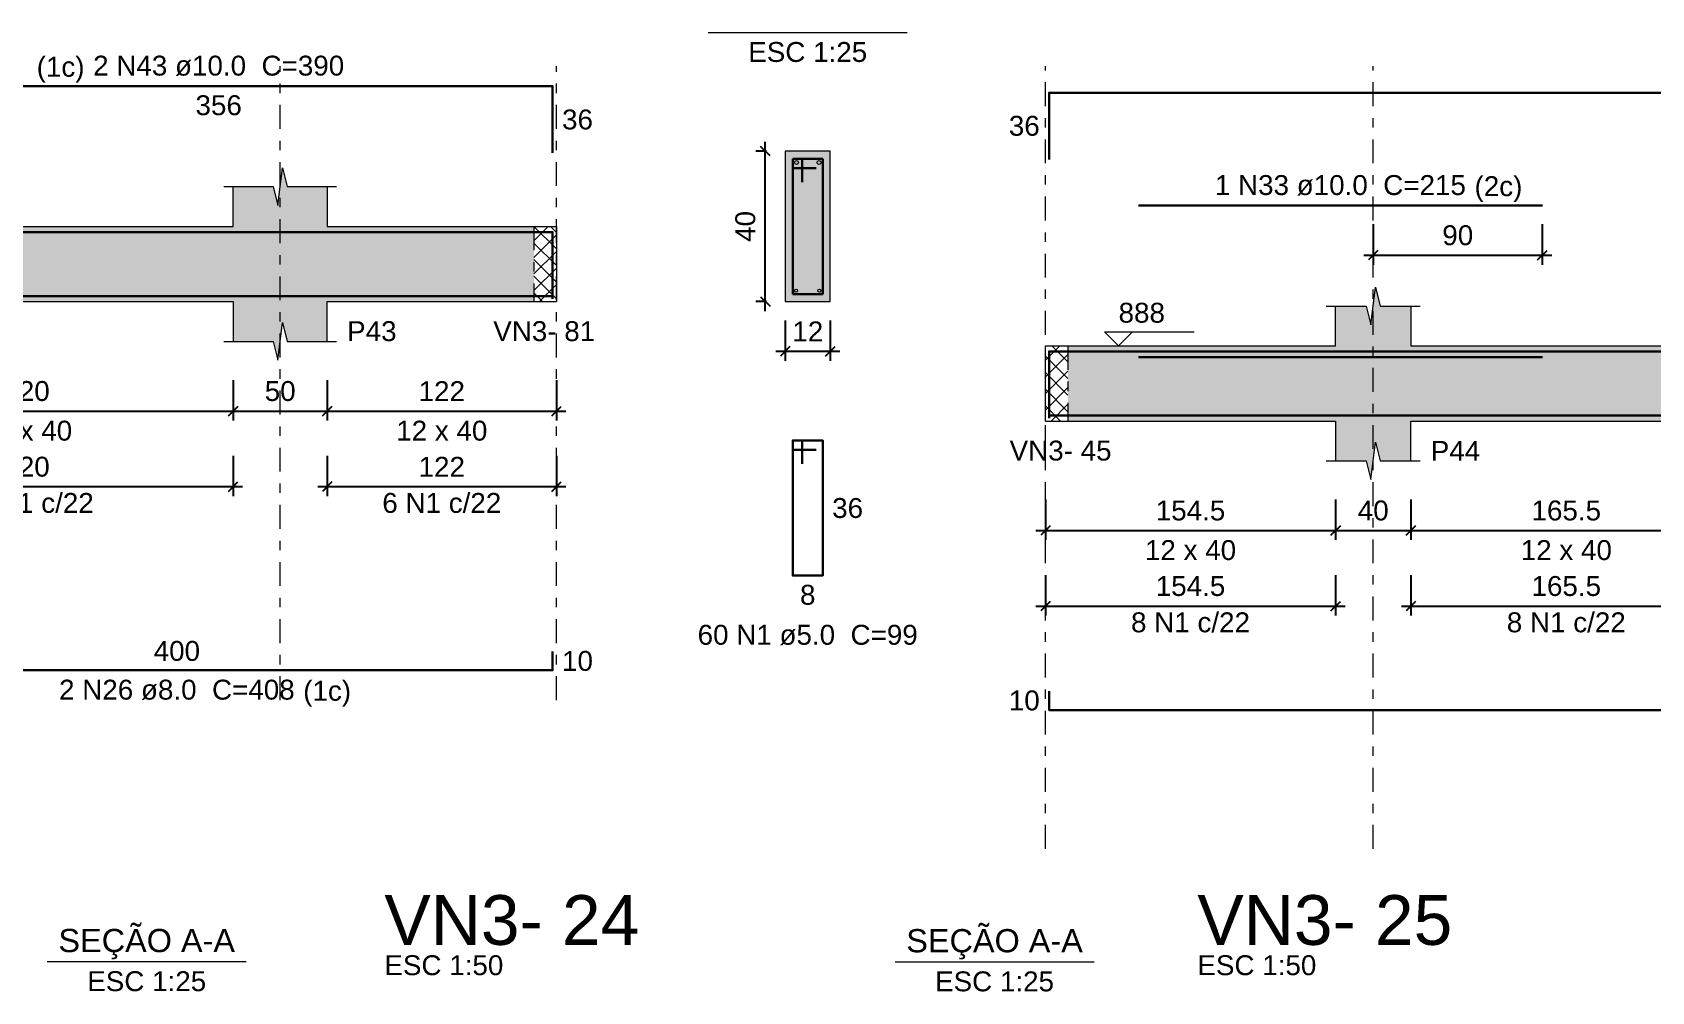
# Model space of a CAD drawing. Header units: millimetres. Extents: x -8 to 605, y -494 to 220.
# Drawn here: x 237.55 to 254.79, y -473.09 to -462.88 of the extents above; entities that cross this region are included whole.
import ezdxf

# ---------------------------------------------------------------- set-up
doc = ezdxf.new("R2010")
doc.units = ezdxf.units.MM
doc.header["$MEASUREMENT"] = 0
doc.linetypes.add('DASHDOT', pattern=[2.54, 1.27, -0.635, 0, -0.635])
doc.linetypes.add('NULL', pattern=[0])
for name, color, linetype, lineweight in [('Descrição da armadura', 7, 'Continuous', 0), ('DT-Barras na forma', 7, 'Continuous', 30), ('DT-Barras no corte', 5, 'Continuous', 5), ('DT-Barras rebatidas', 7, 'Continuous', 30), ('DT-Cotas', 7, 'Continuous', 5), ('DT-Forma', 5, 'Continuous', 5), ('DT-Hachura forma vigas', 252, 'Continuous', 5), ('DT-Hachura intersecção vigas', 9, 'Continuous', 5), ('DT-Hachura seção vigas', 252, 'Continuous', 5), ('DT-Pontilhado', 9, 'DASHDOT', 5), ('DT-Textos', 7, 'Continuous', 5), ('DT-Título', 5, 'Continuous', 20), ('Textos armaduras', 7, 'Continuous', 0)]:
    doc.layers.add(name, color=color, linetype=linetype, lineweight=lineweight)
doc.styles.add('Arial', font='arial.ttf')
doc.dimstyles.new('UM_25.000000', dxfattribs={"dimtxt": 0.18, "dimasz": 0.1, "dimexe": 0.1, "dimexo": 0.2, "dimgap": 0, "dimtad": 1, "dimtih": 1, "dimtoh": 1, "dimdec": 1, "dimlfac": 25, "dimzin": 0, "dimdsep": 46, "dimtxsty": 'Standard', "dimcen": 0.09, "dimdle": 0.1, "dimadec": 1, "dimazin": 2, "dimtfac": 1, "dimtdec": 4, "dimtofl": 0, "dimtmove": 0, "dimatfit": 3, "dimfxl": 1, "dimtolj": 1, "dimarcsym": 0})
doc.dimstyles.new('UM_50.000000', dxfattribs={"dimtxt": 0.18, "dimasz": 0.1, "dimexe": 0.1, "dimexo": 0.2, "dimgap": 0, "dimtad": 1, "dimtih": 1, "dimtoh": 1, "dimdec": 1, "dimlfac": 50, "dimzin": 0, "dimdsep": 46, "dimtxsty": 'Standard', "dimcen": 0.09, "dimdle": 0.1, "dimadec": 1, "dimazin": 2, "dimtfac": 1, "dimtdec": 4, "dimtofl": 0, "dimtmove": 0, "dimatfit": 3, "dimfxl": 1, "dimtolj": 1, "dimarcsym": 0})
pattern_1 = [(45, (210.17421, -485.6166), (-0.08838835, 0.08838835), []), (135, (210.17421, -485.6166), (-0.08838835, -0.08838835), [])]

# ---------------------------------------------------------------- blocks, each defined once
blk = doc.blocks.new('_Oblique')
at = {"color": 0, "linetype": 'ByBlock', "lineweight": -2}
blk.add_line((-0.5, -0.5), (0.5, 0.5), dxfattribs=at)
blk = doc.blocks.new('*D4811')
at = {"layer": 'Defpoints', "color": 0, "transparency": 16777216}
for p in [(235.29, -466.381), (239.69, -466.381), (239.69, -466.911)]:
    blk.add_point(p, dxfattribs=at)
at = {"layer": 'DT-Cotas', "color": 0, "lineweight": -2, "transparency": 16777216}
for p, q in [((235.29, -466.581), (235.29, -467.011)), ((239.69, -466.581), (239.69, -467.011)), ((235.19, -466.911), (239.79, -466.911))]:
    blk.add_line(p, q, dxfattribs=at)
at = {"layer": 'DT-Cotas', "color": 0, "lineweight": -2, "transparency": 16777216, "xscale": 0.1, "yscale": 0.1, "zscale": 0.1, "rotation": 180}
blk.add_blockref('_Oblique', (235.29, -466.911), dxfattribs=at)
at = {"layer": 'DT-Cotas', "color": 0, "lineweight": -2, "transparency": 16777216, "xscale": 0.1, "yscale": 0.1, "zscale": 0.1}
blk.add_blockref('_Oblique', (239.69, -466.911), dxfattribs=at)
at = {"layer": 'DT-Cotas', "color": 7, "transparency": 16777216, "insert": (237.49, -466.699), "char_height": 0.2118, "attachment_point": 5, "rotation": 0.0057, "style": 'Arial'}
blk.add_mtext('\\A1;220', dxfattribs=at)
blk = doc.blocks.new('*D4812')
at = {"layer": 'Defpoints', "color": 0, "transparency": 16777216}
for p in [(239.69, -466.381), (240.69, -466.381), (240.69, -466.911)]:
    blk.add_point(p, dxfattribs=at)
at = {"layer": 'DT-Cotas', "color": 0, "lineweight": -2, "transparency": 16777216}
for p, q in [((239.69, -466.581), (239.69, -467.011)), ((240.69, -466.581), (240.69, -467.011)), ((239.59, -466.911), (240.79, -466.911))]:
    blk.add_line(p, q, dxfattribs=at)
at = {"layer": 'DT-Cotas', "color": 0, "lineweight": -2, "transparency": 16777216, "xscale": 0.1, "yscale": 0.1, "zscale": 0.1, "rotation": 180}
blk.add_blockref('_Oblique', (239.69, -466.911), dxfattribs=at)
at = {"layer": 'DT-Cotas', "color": 0, "lineweight": -2, "transparency": 16777216, "xscale": 0.1, "yscale": 0.1, "zscale": 0.1}
blk.add_blockref('_Oblique', (240.69, -466.911), dxfattribs=at)
at = {"layer": 'DT-Cotas', "color": 7, "transparency": 16777216, "insert": (240.19, -466.699), "char_height": 0.2118, "attachment_point": 5, "rotation": 0.0057, "style": 'Arial'}
blk.add_mtext('\\A1;50', dxfattribs=at)
blk = doc.blocks.new('*D4813')
at = {"layer": 'Defpoints', "color": 0, "transparency": 16777216}
for p in [(240.69, -466.381), (243.13, -466.381), (243.13, -466.911)]:
    blk.add_point(p, dxfattribs=at)
at = {"layer": 'DT-Cotas', "color": 0, "lineweight": -2, "transparency": 16777216}
for p, q in [((240.69, -466.581), (240.69, -467.011)), ((243.13, -466.581), (243.13, -467.011)), ((240.59, -466.911), (243.23, -466.911))]:
    blk.add_line(p, q, dxfattribs=at)
at = {"layer": 'DT-Cotas', "color": 0, "lineweight": -2, "transparency": 16777216, "xscale": 0.1, "yscale": 0.1, "zscale": 0.1, "rotation": 180}
blk.add_blockref('_Oblique', (240.69, -466.911), dxfattribs=at)
at = {"layer": 'DT-Cotas', "color": 0, "lineweight": -2, "transparency": 16777216, "xscale": 0.1, "yscale": 0.1, "zscale": 0.1}
blk.add_blockref('_Oblique', (243.13, -466.911), dxfattribs=at)
at = {"layer": 'DT-Cotas', "color": 7, "transparency": 16777216, "insert": (241.91, -466.699), "char_height": 0.2118, "attachment_point": 5, "rotation": 0.0057, "style": 'Arial'}
blk.add_mtext('\\A1;122', dxfattribs=at)
blk = doc.blocks.new('*D4815')
at = {"layer": 'Defpoints', "color": 0, "transparency": 16777216}
for p in [(245.354, -464.146), (245.566, -464.146), (245.566, -465.746)]:
    blk.add_point(p, dxfattribs=at)
at = {"layer": 'DT-Cotas', "color": 0, "lineweight": -2, "transparency": 16777216}
for p, q in [((245.366, -464.146), (245.254, -464.146)), ((245.354, -465.846), (245.354, -464.046)), ((245.366, -465.746), (245.254, -465.746))]:
    blk.add_line(p, q, dxfattribs=at)
at = {"layer": 'DT-Cotas', "color": 0, "lineweight": -2, "transparency": 16777216, "xscale": 0.1, "yscale": 0.1, "zscale": 0.1}
for p, rotation in [((245.354, -464.146), 90), ((245.354, -465.746), 270)]:
    blk.add_blockref('_Oblique', p, dxfattribs=dict(at, rotation=rotation))
at = {"layer": 'DT-Cotas', "color": 7, "transparency": 16777216, "insert": (245.142, -464.946), "char_height": 0.2118, "attachment_point": 5, "rotation": 90, "style": 'Arial'}
blk.add_mtext('\\A1;40', dxfattribs=at)
blk = doc.blocks.new('*D4592')
at = {"layer": 'Defpoints', "color": 0, "transparency": 16777216}
for p in [(245.566, -465.746), (246.046, -465.746), (246.046, -466.275)]:
    blk.add_point(p, dxfattribs=at)
at = {"layer": 'DT-Cotas', "color": 0, "lineweight": -2, "transparency": 16777216}
for p, q in [((245.566, -465.946), (245.566, -466.375)), ((246.046, -465.946), (246.046, -466.375)), ((245.466, -466.275), (246.146, -466.275))]:
    blk.add_line(p, q, dxfattribs=at)
at = {"layer": 'DT-Cotas', "color": 0, "lineweight": -2, "transparency": 16777216, "xscale": 0.1, "yscale": 0.1, "zscale": 0.1, "rotation": 180}
blk.add_blockref('_Oblique', (245.566, -466.275), dxfattribs=at)
at = {"layer": 'DT-Cotas', "color": 0, "lineweight": -2, "transparency": 16777216, "xscale": 0.1, "yscale": 0.1, "zscale": 0.1}
blk.add_blockref('_Oblique', (246.046, -466.275), dxfattribs=at)
at = {"layer": 'DT-Cotas', "color": 7, "transparency": 16777216, "insert": (245.806, -466.063), "char_height": 0.2118, "attachment_point": 5, "rotation": 0.0057, "style": 'Arial'}
blk.add_mtext('\\A1;12', dxfattribs=at)
blk = doc.blocks.new('*D4598')
at = {"layer": 'Defpoints', "color": 0, "transparency": 16777216}
for p in [(235.29, -467.186), (239.69, -467.186), (239.69, -467.715)]:
    blk.add_point(p, dxfattribs=at)
at = {"layer": 'DT-Cotas', "color": 0, "lineweight": -2, "transparency": 16777216}
for p, q in [((235.29, -467.386), (235.29, -467.815)), ((239.69, -467.386), (239.69, -467.815)), ((235.19, -467.715), (239.79, -467.715))]:
    blk.add_line(p, q, dxfattribs=at)
at = {"layer": 'DT-Cotas', "color": 0, "lineweight": -2, "transparency": 16777216, "xscale": 0.1, "yscale": 0.1, "zscale": 0.1, "rotation": 180}
blk.add_blockref('_Oblique', (235.29, -467.715), dxfattribs=at)
at = {"layer": 'DT-Cotas', "color": 0, "lineweight": -2, "transparency": 16777216, "xscale": 0.1, "yscale": 0.1, "zscale": 0.1}
blk.add_blockref('_Oblique', (239.69, -467.715), dxfattribs=at)
at = {"layer": 'DT-Cotas', "color": 7, "transparency": 16777216, "insert": (237.49, -467.504), "char_height": 0.2118, "attachment_point": 5, "rotation": 0.0057, "style": 'Arial'}
blk.add_mtext('\\A1;220', dxfattribs=at)
blk = doc.blocks.new('*D4599')
at = {"layer": 'Defpoints', "color": 0, "transparency": 16777216}
for p in [(240.69, -467.186), (243.13, -467.186), (243.13, -467.715)]:
    blk.add_point(p, dxfattribs=at)
at = {"layer": 'DT-Cotas', "color": 0, "lineweight": -2, "transparency": 16777216}
for p, q in [((240.69, -467.386), (240.69, -467.815)), ((243.13, -467.386), (243.13, -467.815)), ((240.59, -467.715), (243.23, -467.715))]:
    blk.add_line(p, q, dxfattribs=at)
at = {"layer": 'DT-Cotas', "color": 0, "lineweight": -2, "transparency": 16777216, "xscale": 0.1, "yscale": 0.1, "zscale": 0.1, "rotation": 180}
blk.add_blockref('_Oblique', (240.69, -467.715), dxfattribs=at)
at = {"layer": 'DT-Cotas', "color": 0, "lineweight": -2, "transparency": 16777216, "xscale": 0.1, "yscale": 0.1, "zscale": 0.1}
blk.add_blockref('_Oblique', (243.13, -467.715), dxfattribs=at)
at = {"layer": 'DT-Cotas', "color": 7, "transparency": 16777216, "insert": (241.91, -467.504), "char_height": 0.2118, "attachment_point": 5, "rotation": 0.0057, "style": 'Arial'}
blk.add_mtext('\\A1;122', dxfattribs=at)
blk = doc.blocks.new('*D4566')
at = {"layer": 'Defpoints', "color": 0, "transparency": 16777216}
for p in [(248.335, -467.652), (251.425, -467.652), (251.425, -468.181)]:
    blk.add_point(p, dxfattribs=at)
at = {"layer": 'DT-Cotas', "color": 0, "lineweight": -2, "transparency": 16777216}
for p, q in [((248.335, -467.852), (248.335, -468.281)), ((251.425, -467.852), (251.425, -468.281)), ((248.235, -468.181), (251.525, -468.181))]:
    blk.add_line(p, q, dxfattribs=at)
at = {"layer": 'DT-Cotas', "color": 0, "lineweight": -2, "transparency": 16777216, "xscale": 0.1, "yscale": 0.1, "zscale": 0.1, "rotation": 180}
blk.add_blockref('_Oblique', (248.335, -468.181), dxfattribs=at)
at = {"layer": 'DT-Cotas', "color": 0, "lineweight": -2, "transparency": 16777216, "xscale": 0.1, "yscale": 0.1, "zscale": 0.1}
blk.add_blockref('_Oblique', (251.425, -468.181), dxfattribs=at)
at = {"layer": 'DT-Cotas', "color": 7, "transparency": 16777216, "insert": (249.88, -467.97), "char_height": 0.2118, "attachment_point": 5, "rotation": 0.0057, "style": 'Arial'}
blk.add_mtext('\\A1;154.5', dxfattribs=at)
blk = doc.blocks.new('*D4567')
at = {"layer": 'Defpoints', "color": 0, "transparency": 16777216}
for p in [(251.425, -467.652), (252.225, -467.652), (252.225, -468.181)]:
    blk.add_point(p, dxfattribs=at)
at = {"layer": 'DT-Cotas', "color": 0, "lineweight": -2, "transparency": 16777216}
for p, q in [((251.425, -467.852), (251.425, -468.281)), ((252.225, -467.852), (252.225, -468.281)), ((251.325, -468.181), (252.325, -468.181))]:
    blk.add_line(p, q, dxfattribs=at)
at = {"layer": 'DT-Cotas', "color": 0, "lineweight": -2, "transparency": 16777216, "xscale": 0.1, "yscale": 0.1, "zscale": 0.1, "rotation": 180}
blk.add_blockref('_Oblique', (251.425, -468.181), dxfattribs=at)
at = {"layer": 'DT-Cotas', "color": 0, "lineweight": -2, "transparency": 16777216, "xscale": 0.1, "yscale": 0.1, "zscale": 0.1}
blk.add_blockref('_Oblique', (252.225, -468.181), dxfattribs=at)
at = {"layer": 'DT-Cotas', "color": 7, "transparency": 16777216, "insert": (251.825, -467.97), "char_height": 0.2118, "attachment_point": 5, "rotation": 0.0057, "style": 'Arial'}
blk.add_mtext('\\A1;40', dxfattribs=at)
blk = doc.blocks.new('*D4568')
at = {"layer": 'Defpoints', "color": 0, "transparency": 16777216}
for p in [(252.225, -467.652), (255.535, -467.652), (255.535, -468.181)]:
    blk.add_point(p, dxfattribs=at)
at = {"layer": 'DT-Cotas', "color": 0, "lineweight": -2, "transparency": 16777216}
for p, q in [((252.225, -467.852), (252.225, -468.281)), ((255.535, -467.852), (255.535, -468.281)), ((252.125, -468.181), (255.635, -468.181))]:
    blk.add_line(p, q, dxfattribs=at)
at = {"layer": 'DT-Cotas', "color": 0, "lineweight": -2, "transparency": 16777216, "xscale": 0.1, "yscale": 0.1, "zscale": 0.1, "rotation": 180}
blk.add_blockref('_Oblique', (252.225, -468.181), dxfattribs=at)
at = {"layer": 'DT-Cotas', "color": 0, "lineweight": -2, "transparency": 16777216, "xscale": 0.1, "yscale": 0.1, "zscale": 0.1}
blk.add_blockref('_Oblique', (255.535, -468.181), dxfattribs=at)
at = {"layer": 'DT-Cotas', "color": 7, "transparency": 16777216, "insert": (253.88, -467.97), "char_height": 0.2118, "attachment_point": 5, "style": 'Arial'}
blk.add_mtext('\\A1;165.5', dxfattribs=at)
blk = doc.blocks.new('*D4580')
at = {"layer": 'Defpoints', "color": 0, "transparency": 16777216}
for p in [(251.825, -464.723), (253.625, -464.723), (253.625, -465.253)]:
    blk.add_point(p, dxfattribs=at)
at = {"layer": 'DT-Cotas', "color": 0, "lineweight": -2, "transparency": 16777216}
for p, q in [((251.825, -464.923), (251.825, -465.353)), ((253.625, -464.923), (253.625, -465.353)), ((251.725, -465.253), (253.725, -465.253))]:
    blk.add_line(p, q, dxfattribs=at)
at = {"layer": 'DT-Cotas', "color": 0, "lineweight": -2, "transparency": 16777216, "xscale": 0.1, "yscale": 0.1, "zscale": 0.1, "rotation": 180}
blk.add_blockref('_Oblique', (251.825, -465.253), dxfattribs=at)
at = {"layer": 'DT-Cotas', "color": 0, "lineweight": -2, "transparency": 16777216, "xscale": 0.1, "yscale": 0.1, "zscale": 0.1}
blk.add_blockref('_Oblique', (253.625, -465.253), dxfattribs=at)
at = {"layer": 'DT-Cotas', "color": 7, "transparency": 16777216, "insert": (252.725, -465.041), "char_height": 0.2118, "attachment_point": 5, "rotation": 0.0057, "style": 'Arial'}
blk.add_mtext('\\A1;90', dxfattribs=at)
blk = doc.blocks.new('*D4585')
at = {"layer": 'Defpoints', "color": 0, "transparency": 16777216}
for p in [(248.335, -468.457), (251.425, -468.457), (251.425, -468.986)]:
    blk.add_point(p, dxfattribs=at)
at = {"layer": 'DT-Cotas', "color": 0, "lineweight": -2, "transparency": 16777216}
for p, q in [((248.335, -468.657), (248.335, -469.086)), ((251.425, -468.657), (251.425, -469.086)), ((248.235, -468.986), (251.525, -468.986))]:
    blk.add_line(p, q, dxfattribs=at)
at = {"layer": 'DT-Cotas', "color": 0, "lineweight": -2, "transparency": 16777216, "xscale": 0.1, "yscale": 0.1, "zscale": 0.1, "rotation": 180}
blk.add_blockref('_Oblique', (248.335, -468.986), dxfattribs=at)
at = {"layer": 'DT-Cotas', "color": 0, "lineweight": -2, "transparency": 16777216, "xscale": 0.1, "yscale": 0.1, "zscale": 0.1}
blk.add_blockref('_Oblique', (251.425, -468.986), dxfattribs=at)
at = {"layer": 'DT-Cotas', "color": 7, "transparency": 16777216, "insert": (249.88, -468.774), "char_height": 0.2118, "attachment_point": 5, "rotation": 0.0057, "style": 'Arial'}
blk.add_mtext('\\A1;154.5', dxfattribs=at)
blk = doc.blocks.new('*D4586')
at = {"layer": 'Defpoints', "color": 0, "transparency": 16777216}
for p in [(252.225, -468.457), (255.535, -468.457), (255.535, -468.986)]:
    blk.add_point(p, dxfattribs=at)
at = {"layer": 'DT-Cotas', "color": 0, "lineweight": -2, "transparency": 16777216}
for p, q in [((252.225, -468.657), (252.225, -469.086)), ((255.535, -468.657), (255.535, -469.086)), ((252.125, -468.986), (255.635, -468.986))]:
    blk.add_line(p, q, dxfattribs=at)
at = {"layer": 'DT-Cotas', "color": 0, "lineweight": -2, "transparency": 16777216, "xscale": 0.1, "yscale": 0.1, "zscale": 0.1, "rotation": 180}
blk.add_blockref('_Oblique', (252.225, -468.986), dxfattribs=at)
at = {"layer": 'DT-Cotas', "color": 0, "lineweight": -2, "transparency": 16777216, "xscale": 0.1, "yscale": 0.1, "zscale": 0.1}
blk.add_blockref('_Oblique', (255.535, -468.986), dxfattribs=at)
at = {"layer": 'DT-Cotas', "color": 7, "transparency": 16777216, "insert": (253.88, -468.774), "char_height": 0.2118, "attachment_point": 5, "style": 'Arial'}
blk.add_mtext('\\A1;165.5', dxfattribs=at)

msp = doc.modelspace()

# ---------------------------------------------------------------- hatches: boundary and pattern name
at = {"layer": 'DT-Hachura forma vigas', "linetype": 'Continuous'}
for points in [[(240.6901, -465.7457), (242.8901, -465.7457), (242.8901, -464.9457), (240.6901, -464.9457), (240.6901, -464.5221), (240.2651, -464.5221), (240.2151, -464.3221), (240.1651, -464.7221), (240.1151, -464.5221), (239.6901, -464.5221), (239.6901, -464.9457), (235.2901, -464.9457), (235.2901, -464.5221), (235.2251, -464.5221), (235.1751, -464.3221), (235.1251, -464.7221), (235.0751, -464.5221), (235.0101, -464.5221), (235.0101, -464.9457), (233.1701, -464.9457), (233.1701, -465.7457), (235.0101, -465.7457), (235.0101, -466.1693), (235.0751, -466.1693), (235.1251, -466.3693), (235.1751, -465.9693), (235.2251, -466.1693), (235.2901, -466.1693), (235.2901, -465.7457), (239.6901, -465.7457), (239.6901, -466.1693), (240.1151, -466.1693), (240.1651, -466.3693), (240.2151, -465.9693), (240.2651, -466.1693), (240.6901, -466.1693), (240.6901, -465.7457)], [(274.3051, -467.0165), (277.1551, -467.0165), (277.1551, -466.2165), (274.3051, -466.2165), (274.3051, -465.7929), (273.9801, -465.7929), (273.9301, -465.5929), (273.8801, -465.9929), (273.8301, -465.7929), (273.5051, -465.7929), (273.5051, -466.2165), (270.1951, -466.2165), (270.1951, -465.7929), (269.8701, -465.7929), (269.8201, -465.5929), (269.7701, -465.9929), (269.7201, -465.7929), (269.3951, -465.7929), (269.3951, -466.2165), (264.4551, -466.2165), (264.4551, -465.7929), (264.3901, -465.7929), (264.3401, -465.5929), (264.2901, -465.9929), (264.2401, -465.7929), (264.1751, -465.7929), (264.1751, -466.2165), (261.5551, -466.2165), (261.5551, -465.7929), (261.4901, -465.7929), (261.4401, -465.5929), (261.3901, -465.9929), (261.3401, -465.7929), (261.2751, -465.7929), (261.2751, -466.2165), (256.3351, -466.2165), (256.3351, -465.7929), (256.0101, -465.7929), (255.9601, -465.5929), (255.9101, -465.9929), (255.8601, -465.7929), (255.5351, -465.7929), (255.5351, -466.2165), (252.2251, -466.2165), (252.2251, -465.7929), (251.9001, -465.7929), (251.8501, -465.5929), (251.8001, -465.9929), (251.7501, -465.7929), (251.4251, -465.7929), (251.4251, -466.2165), (248.5751, -466.2165), (248.5751, -467.0165), (251.4251, -467.0165), (251.4251, -467.4401), (251.7501, -467.4401), (251.8001, -467.6401), (251.8501, -467.2401), (251.9001, -467.4401), (252.2251, -467.4401), (252.2251, -467.0165), (255.5351, -467.0165), (255.5351, -467.4401), (255.8601, -467.4401), (255.9101, -467.6401), (255.9601, -467.2401), (256.0101, -467.4401), (256.3351, -467.4401), (256.3351, -467.0165), (261.2751, -467.0165), (261.2751, -467.4401), (261.3401, -467.4401), (261.3901, -467.6401), (261.4401, -467.2401), (261.4901, -467.4401), (261.5551, -467.4401), (261.5551, -467.0165), (264.1751, -467.0165), (264.1751, -467.4401), (264.2401, -467.4401), (264.2901, -467.6401), (264.3401, -467.2401), (264.3901, -467.4401), (264.4551, -467.4401), (264.4551, -467.0165), (269.3951, -467.0165), (269.3951, -467.4401), (269.7201, -467.4401), (269.7701, -467.6401), (269.8201, -467.2401), (269.8701, -467.4401), (270.1951, -467.4401), (270.1951, -467.0165), (273.5051, -467.0165), (273.5051, -467.4401), (273.8301, -467.4401), (273.8801, -467.6401), (273.9301, -467.2401), (273.9801, -467.4401), (274.3051, -467.4401), (274.3051, -467.0165)]]:
    msp.add_hatch(color=252, dxfattribs=at).paths.add_polyline_path(points)
at = {"layer": 'DT-Hachura intersecção vigas', "linetype": 'Continuous'}
h = msp.add_hatch(dxfattribs=at)
h.set_pattern_fill('ANSI37', color=9, style=0)
h.set_pattern_definition(pattern_1)
h.paths.add_polyline_path([(242.8901, -465.7457), (243.1301, -465.7457), (243.1301, -464.9457), (242.8901, -464.9457), (242.8901, -465.7457)])
h = msp.add_hatch(dxfattribs=at)
h.set_pattern_fill('ANSI37', color=9, style=0)
h.set_pattern_definition(pattern_1)
h.paths.add_polyline_path([(248.3351, -467.0165), (248.5751, -467.0165), (248.5751, -466.2165), (248.3351, -466.2165), (248.3351, -467.0165)])
at = {"layer": 'DT-Hachura seção vigas', "linetype": 'Continuous'}
msp.add_hatch(color=252, dxfattribs=at).paths.add_polyline_path([(245.5656, -465.7457), (245.5656, -465.7457), (246.0456, -465.7457), (246.0456, -464.1457), (245.5656, -464.1457), (245.5656, -465.7457)])

# ---------------------------------------------------------------- linework, layer by layer
at = {"layer": 'DT-Barras na forma'}
for p, q in [((245.7456, -464.2257), (245.6456, -464.2257)), ((245.6456, -464.2257), (245.6456, -465.6657)), ((245.9656, -464.2257), (245.6456, -464.2257)), ((245.6456, -464.2257), (245.6456, -464.3257)), ((245.6456, -464.3257), (245.8956, -464.3257)), ((245.7456, -464.4757), (245.7456, -464.2257)), ((245.9656, -465.6657), (245.9656, -464.2257)), ((245.6456, -465.6657), (245.9656, -465.6657))]:
    msp.add_line(p, q, dxfattribs=at)
for points in [[(235.9801, -465.0057), (243.0901, -465.0057), (243.0901, -465.7157)], [(235.0901, -465.6877), (243.0901, -465.6877), (243.0901, -465.4877)], [(248.3751, -466.9865), (248.3751, -466.2765), (271.6651, -466.2765)], [(249.3251, -466.3365), (253.6251, -466.3365)], [(248.3751, -466.7585), (248.3751, -466.9585), (269.5951, -466.9585)]]:
    msp.add_lwpolyline(points, dxfattribs=at)
at = {"layer": 'DT-Barras no corte'}
for centre, radius in [((245.6856, -464.2657), 0.02), ((245.9256, -464.2657), 0.02), ((245.6816, -465.6297), 0.016), ((245.9296, -465.6297), 0.016)]:
    msp.add_circle(centre, radius, dxfattribs=at)
at = {"layer": 'DT-Barras rebatidas'}
for points in [[(235.9801, -463.4525), (243.0901, -463.4525), (243.0901, -464.1625)], [(248.3751, -464.2331), (248.3751, -463.5231), (271.6651, -463.5231)], [(249.3251, -464.7233), (253.6251, -464.7233)], [(245.7456, -467.4724), (245.7456, -467.2224), (245.6456, -467.2224), (245.6456, -468.6624), (245.9656, -468.6624), (245.9656, -467.2224), (245.6456, -467.2224), (245.6456, -467.3224), (245.8956, -467.3224)], [(235.0901, -469.6696), (243.0901, -469.6696), (243.0901, -469.4696)], [(248.3751, -469.8932), (248.3751, -470.0932), (269.5951, -470.0932)]]:
    msp.add_lwpolyline(points, dxfattribs=at)
at = {"layer": 'DT-Forma'}
for p, q in [((246.0456, -464.1457), (245.5656, -464.1457)), ((245.5656, -464.1457), (245.5656, -465.7457)), ((246.0456, -465.7457), (246.0456, -464.1457)), ((240.1651, -464.7221), (240.2151, -464.3221)), ((240.2151, -464.3221), (240.2651, -464.5221)), ((239.5901, -464.5221), (240.1151, -464.5221)), ((239.6901, -464.9457), (239.6901, -464.5221)), ((240.1151, -464.5221), (240.1651, -464.7221)), ((240.2651, -464.5221), (240.7901, -464.5221)), ((240.6901, -464.5221), (240.6901, -464.9457)), ((235.2901, -464.9457), (239.6901, -464.9457)), ((240.6901, -464.9457), (242.8901, -464.9457)), ((242.8901, -464.9457), (243.1301, -464.9457)), ((251.8001, -465.9929), (251.8501, -465.5929)), ((251.8501, -465.5929), (251.9001, -465.7929)), ((235.2901, -465.7457), (239.6901, -465.7457)), ((239.6901, -465.7457), (239.6901, -466.1693)), ((240.6901, -466.1693), (240.6901, -465.7457)), ((240.6901, -465.7457), (242.8901, -465.7457)), ((242.8901, -465.7457), (243.1301, -465.7457)), ((245.5656, -465.7457), (246.0456, -465.7457)), ((251.3251, -465.7929), (251.7501, -465.7929)), ((251.4251, -466.2165), (251.4251, -465.7929)), ((251.7501, -465.7929), (251.8001, -465.9929)), ((251.9001, -465.7929), (252.3251, -465.7929)), ((252.2251, -465.7929), (252.2251, -466.2165)), ((240.1651, -466.3693), (240.2151, -465.9693)), ((240.2151, -465.9693), (240.2651, -466.1693)), ((239.5901, -466.1693), (240.1151, -466.1693)), ((240.1151, -466.1693), (240.1651, -466.3693)), ((240.2651, -466.1693), (240.7901, -466.1693)), ((248.3351, -466.2165), (248.5751, -466.2165)), ((248.5751, -466.2165), (251.4251, -466.2165)), ((252.2252, -466.2165), (255.5351, -466.2165)), ((248.3351, -467.0165), (248.5751, -467.0165)), ((248.5751, -467.0165), (251.4251, -467.0165)), ((251.4251, -467.0165), (251.4251, -467.4401)), ((252.2252, -467.4401), (252.2252, -467.0165)), ((252.2252, -467.0165), (255.5351, -467.0165)), ((251.8001, -467.6401), (251.8501, -467.2401)), ((251.8501, -467.2401), (251.9001, -467.4401)), ((251.3251, -467.4401), (251.7501, -467.4401)), ((251.7501, -467.4401), (251.8001, -467.6401)), ((251.9001, -467.4401), (252.3252, -467.4401))]:
    msp.add_line(p, q, dxfattribs=at)
at = {"layer": 'DT-Forma', "linetype": 'Continuous'}
for p, q in [((243.1301, -464.9457), (243.1301, -465.7457)), ((248.3351, -467.0165), (248.3351, -466.2165))]:
    msp.add_line(p, q, dxfattribs=at)
at = {"layer": 'DT-Pontilhado', "ltscale": 0.2}
for p, q in [((240.1901, -469.9873), (240.1901, -463.2407)), ((243.1301, -469.9873), (243.1301, -463.2407)), ((248.3351, -471.5699), (248.3351, -463.2407)), ((251.8251, -471.5699), (251.8251, -463.2407)), ((242.8901, -464.9457), (242.8901, -465.7457)), ((248.5751, -466.2165), (248.5751, -467.0165))]:
    msp.add_line(p, q, dxfattribs=at)
at = {"layer": 'DT-Textos'}
for p, q in [((244.7466, -462.8808), (246.8646, -462.8808)), ((237.7104, -472.769), (239.8284, -472.769)), ((246.735, -472.771), (248.853, -472.771))]:
    msp.add_line(p, q, dxfattribs=at)
msp.add_lwpolyline([(249.2621, -466.0683), (249.1139, -466.2165), (248.9656, -466.0683), (249.9187, -466.0683)], dxfattribs=at)

# ---------------------------------------------------------------- texts
at = {"layer": 'Descrição da armadura', "linetype": 'NULL', "char_height": 0.2118, "attachment_point": 8, "line_spacing_factor": 0.9, "style": 'Arial'}
for s, insert, width in [('2 N43 ø10.0  C=390', (239.5352, -463.3462), 5.344721), ('1 N33 ø10.0  C=215', (251.4753, -464.6172), 5.344721), ('10 N1 c/22', (237.4901, -467.9972), 2.86156), ('6 N1 c/22', (241.9101, -467.9972), 2.53256), ('8 N1 c/22', (249.8801, -469.268), 2.53256), ('8 N1 c/22', (253.8801, -469.268), 2.53256), ('60 N1 ø5.0  C=99', (245.8052, -469.4032), 4.686721), ('2 N26 ø8.0  C=408', (239.0902, -469.9872), 5.015721)]:
    msp.add_mtext(s, dxfattribs=dict(at, insert=insert, width=width))
at = {"layer": 'DT-Textos', "linetype": 'NULL', "line_spacing_factor": 0.798, "style": 'Arial'}
for s, insert, char_height, width, attachment_point in [('(1c)', (238.1072, -463.4161), 0.2118, 1.018965, 9), ('ESC 1:25', (245.8052, -463.1982), 0.2118, 2.532883, 8), ('(2c)', (252.9033, -464.6871), 0.2118, 1.018965, 7), ('888', (249.1143, -465.9732), 0.2118, 0.987001, 7), ('P43', (240.9022, -466.1692), 0.2118, 1.052866, 7), ('VN3- 81', (242.4576, -466.1692), 0.2118, 2.170627, 7), ('12 x 40', (237.4902, -467.2282), 0.2118, 1.940747, 8), ('12 x 40', (241.9102, -467.2282), 0.2118, 1.940747, 8), ('VN3- 45', (247.9543, -467.4402), 0.2118, 2.170627, 7), ('P44', (252.4373, -467.4402), 0.2118, 1.052866, 7), ('12 x 40', (249.8803, -468.4992), 0.2118, 1.940747, 8), ('12 x 40', (253.8803, -468.4992), 0.2118, 1.940747, 8), ('(1c)', (240.4352, -470.0571), 0.2118, 1.018965, 7), ('SEÇÃO A-A', (238.7692, -472.7449), 0.2471, 3.760741, 8), ('SEÇÃO A-A', (247.794, -472.7469), 0.2471, 3.760741, 8), ('ESC 1:50', (241.299, -472.917), 0.2118, 2.532883, 7), ('ESC 1:50', (249.953, -472.917), 0.2118, 2.532883, 7), ('ESC 1:25', (238.7692, -473.087), 0.2118, 2.532883, 8), ('ESC 1:25', (247.794, -473.089), 0.2118, 2.532883, 8)]:
    msp.add_mtext(s, dxfattribs=dict(at, insert=insert, char_height=char_height, width=width, attachment_point=attachment_point))
at = {"layer": 'DT-Título', "linetype": 'NULL', "char_height": 0.5295, "width": 5.426568, "attachment_point": 7, "line_spacing_factor": 0.798, "style": 'Arial'}
for s, insert in [('VN3- 24', (241.299, -472.5991)), ('VN3- 25', (249.953, -472.5991))]:
    msp.add_mtext(s, dxfattribs=dict(at, insert=insert))
at = {"layer": 'Textos armaduras', "linetype": 'NULL', "char_height": 0.2118, "line_spacing_factor": 0.9, "style": 'Arial'}
for s, insert, width, attachment_point in [('356', (239.5351, -463.5498), 1.387001, 2), ('36', (243.1901, -463.7016), 1.058001, 1), ('36', (248.2751, -463.984), 1.058001, 9), ('36', (246.0656, -467.8365), 1.058001, 1), ('8', (245.8056, -468.7597), 0.729, 2), ('400', (239.0901, -469.5723), 1.387001, 8), ('10', (243.1901, -469.4637), 1.058001, 1), ('10', (248.2751, -470.0991), 1.058001, 9)]:
    msp.add_mtext(s, dxfattribs=dict(at, insert=insert, width=width, attachment_point=attachment_point))

# ---------------------------------------------------------------- dimensions: what is measured, and where the dimension line sits
at = {"layer": 'DT-Cotas'}
dim = msp.add_linear_dim(base=(245.3538, -464.1457), p1=(245.5656, -465.7457), p2=(245.5656, -464.1457), angle=90, dimstyle='UM_25.000000', override={"dimtxt": 0.2118, "dimasz": 0.1, "dimexe": 0.1, "dimexo": 0.2, "dimtad": 1, "dimtih": 0, "dimtoh": 0, "dimdec": 1, "dimlfac": 25, "dimzin": 8, "dimtxsty": 'Arial', "dimblk": 'Oblique', "dimblk1": 'Oblique', "dimblk2": 'Oblique', "dimsah": 1, "dimdle": 0.1, "dimse1": 0, "dimse2": 0, "dimclrt": 7, "dimadec": 1, "dimazin": 3, "dimtmove": 2, "dimldrblk": 'Oblique'}, dxfattribs=at)
dim.commit()
dim.dimension.update_dxf_attribs({"geometry": '*D4815', "text_midpoint": (245.142, -464.9457), "dimtype": 160, "text_rotation": 90})
for base, p1, p2, dimstyle, override, picture, middle in [((253.6251, -465.2528), (251.8251, -464.7233), (253.6251, -464.7233), 'UM_50.000000', {"dimtxt": 0.2118, "dimasz": 0.1, "dimexe": 0.1, "dimexo": 0.2, "dimtad": 1, "dimtih": 0, "dimtoh": 0, "dimdec": 1, "dimlfac": 50, "dimzin": 8, "dimtxsty": 'Arial', "dimblk": 'Oblique', "dimblk1": 'Oblique', "dimblk2": 'Oblique', "dimsah": 1, "dimdle": 0.1, "dimse1": 0, "dimse2": 0, "dimclrt": 7, "dimadec": 1, "dimazin": 3, "dimtmove": 2, "dimldrblk": 'Oblique'}, '*D4580', (252.7251, -465.041)), ((246.0456, -466.2752), (245.5656, -465.7457), (246.0456, -465.7457), 'UM_25.000000', {"dimtxt": 0.2118, "dimasz": 0.1, "dimexe": 0.1, "dimexo": 0.2, "dimtad": 1, "dimtih": 0, "dimtoh": 0, "dimdec": 1, "dimlfac": 25, "dimzin": 8, "dimtxsty": 'Arial', "dimblk": 'Oblique', "dimblk1": 'Oblique', "dimblk2": 'Oblique', "dimsah": 1, "dimdle": 0.1, "dimse1": 0, "dimse2": 0, "dimclrt": 7, "dimadec": 1, "dimazin": 3, "dimtmove": 2, "dimldrblk": 'Oblique'}, '*D4592', (245.8056, -466.0634)), ((239.6901, -466.9106), (235.2901, -466.3811), (239.6901, -466.3811), 'UM_50.000000', {"dimtxt": 0.2118, "dimasz": 0.1, "dimexe": 0.1, "dimexo": 0.2, "dimtad": 1, "dimtih": 0, "dimtoh": 0, "dimdec": 1, "dimlfac": 50, "dimzin": 8, "dimtxsty": 'Arial', "dimblk": 'Oblique', "dimblk1": 'Oblique', "dimblk2": 'Oblique', "dimsah": 1, "dimdle": 0.1, "dimse1": 0, "dimse2": 0, "dimclrt": 7, "dimadec": 1, "dimazin": 3, "dimtmove": 2, "dimldrblk": 'Oblique'}, '*D4811', (237.4901, -466.6988)), ((240.6901, -466.9106), (239.6901, -466.3811), (240.6901, -466.3811), 'UM_50.000000', {"dimtxt": 0.2118, "dimasz": 0.1, "dimexe": 0.1, "dimexo": 0.2, "dimtad": 1, "dimtih": 0, "dimtoh": 0, "dimdec": 1, "dimlfac": 50, "dimzin": 8, "dimtxsty": 'Arial', "dimblk": 'Oblique', "dimblk1": 'Oblique', "dimblk2": 'Oblique', "dimsah": 1, "dimdle": 0.1, "dimse1": 0, "dimse2": 0, "dimclrt": 7, "dimadec": 1, "dimazin": 3, "dimtmove": 2, "dimldrblk": 'Oblique'}, '*D4812', (240.1901, -466.6988)), ((243.1301, -466.9106), (240.6901, -466.3811), (243.1301, -466.3811), 'UM_50.000000', {"dimtxt": 0.2118, "dimasz": 0.1, "dimexe": 0.1, "dimexo": 0.2, "dimtad": 1, "dimtih": 0, "dimtoh": 0, "dimdec": 1, "dimlfac": 50, "dimzin": 8, "dimtxsty": 'Arial', "dimblk": 'Oblique', "dimblk1": 'Oblique', "dimblk2": 'Oblique', "dimsah": 1, "dimdle": 0.1, "dimse1": 0, "dimse2": 0, "dimclrt": 7, "dimadec": 1, "dimazin": 3, "dimtmove": 2, "dimldrblk": 'Oblique'}, '*D4813', (241.9101, -466.6988)), ((239.6901, -467.7155), (235.2901, -467.186), (239.6901, -467.186), 'UM_50.000000', {"dimtxt": 0.2118, "dimasz": 0.1, "dimexe": 0.1, "dimexo": 0.2, "dimtad": 1, "dimtih": 0, "dimtoh": 0, "dimdec": 1, "dimlfac": 50, "dimzin": 8, "dimtxsty": 'Arial', "dimblk": 'Oblique', "dimblk1": 'Oblique', "dimblk2": 'Oblique', "dimsah": 1, "dimdle": 0.1, "dimse1": 0, "dimse2": 0, "dimclrt": 7, "dimadec": 1, "dimazin": 3, "dimtmove": 2, "dimldrblk": 'Oblique'}, '*D4598', (237.4901, -467.5037)), ((243.1301, -467.7155), (240.6901, -467.186), (243.1301, -467.186), 'UM_50.000000', {"dimtxt": 0.2118, "dimasz": 0.1, "dimexe": 0.1, "dimexo": 0.2, "dimtad": 1, "dimtih": 0, "dimtoh": 0, "dimdec": 1, "dimlfac": 50, "dimzin": 8, "dimtxsty": 'Arial', "dimblk": 'Oblique', "dimblk1": 'Oblique', "dimblk2": 'Oblique', "dimsah": 1, "dimdle": 0.1, "dimse1": 0, "dimse2": 0, "dimclrt": 7, "dimadec": 1, "dimazin": 3, "dimtmove": 2, "dimldrblk": 'Oblique'}, '*D4599', (241.9101, -467.5037)), ((251.4251, -468.1814), (248.3351, -467.6519), (251.4251, -467.6519), 'UM_50.000000', {"dimtxt": 0.2118, "dimasz": 0.1, "dimexe": 0.1, "dimexo": 0.2, "dimtad": 1, "dimtih": 0, "dimtoh": 0, "dimdec": 1, "dimlfac": 50, "dimzin": 8, "dimtxsty": 'Arial', "dimblk": 'Oblique', "dimblk1": 'Oblique', "dimblk2": 'Oblique', "dimsah": 1, "dimdle": 0.1, "dimse1": 0, "dimse2": 0, "dimclrt": 7, "dimadec": 1, "dimazin": 3, "dimtmove": 2, "dimldrblk": 'Oblique'}, '*D4566', (249.8801, -467.9696)), ((252.2252, -468.1814), (251.4251, -467.6519), (252.2252, -467.6519), 'UM_50.000000', {"dimtxt": 0.2118, "dimasz": 0.1, "dimexe": 0.1, "dimexo": 0.2, "dimtad": 1, "dimtih": 0, "dimtoh": 0, "dimdec": 1, "dimlfac": 50, "dimzin": 8, "dimtxsty": 'Arial', "dimblk": 'Oblique', "dimblk1": 'Oblique', "dimblk2": 'Oblique', "dimsah": 1, "dimdle": 0.1, "dimse1": 0, "dimse2": 0, "dimclrt": 7, "dimadec": 1, "dimazin": 3, "dimtmove": 2, "dimldrblk": 'Oblique'}, '*D4567', (251.8251, -467.9696)), ((251.4251, -468.9863), (248.3351, -468.4568), (251.4251, -468.4568), 'UM_50.000000', {"dimtxt": 0.2118, "dimasz": 0.1, "dimexe": 0.1, "dimexo": 0.2, "dimtad": 1, "dimtih": 0, "dimtoh": 0, "dimdec": 1, "dimlfac": 50, "dimzin": 8, "dimtxsty": 'Arial', "dimblk": 'Oblique', "dimblk1": 'Oblique', "dimblk2": 'Oblique', "dimsah": 1, "dimdle": 0.1, "dimse1": 0, "dimse2": 0, "dimclrt": 7, "dimadec": 1, "dimazin": 3, "dimtmove": 2, "dimldrblk": 'Oblique'}, '*D4585', (249.8801, -468.7745))]:
    dim = msp.add_linear_dim(base=base, p1=p1, p2=p2, dimstyle=dimstyle, override=override, dxfattribs=at)
    dim.commit()
    dim.dimension.update_dxf_attribs({"geometry": picture, "text_midpoint": middle, "dimtype": 160, "text_rotation": 0.00573})
for base, p1, p2, picture, middle in [((255.5351, -468.1814), (252.2252, -467.6519), (255.5351, -467.6519), '*D4568', (253.8801, -467.9696)), ((255.5351, -468.9863), (252.2252, -468.4568), (255.5351, -468.4568), '*D4586', (253.8801, -468.7745))]:
    dim = msp.add_linear_dim(base=base, p1=p1, p2=p2, dimstyle='UM_50.000000', override={"dimtxt": 0.2118, "dimasz": 0.1, "dimexe": 0.1, "dimexo": 0.2, "dimtad": 1, "dimtih": 0, "dimtoh": 0, "dimdec": 1, "dimlfac": 50, "dimzin": 8, "dimtxsty": 'Arial', "dimblk": 'Oblique', "dimblk1": 'Oblique', "dimblk2": 'Oblique', "dimsah": 1, "dimdle": 0.1, "dimse1": 0, "dimse2": 0, "dimclrt": 7, "dimadec": 1, "dimazin": 3, "dimtmove": 2, "dimldrblk": 'Oblique'}, dxfattribs=at)
    dim.commit()
    dim.dimension.update_dxf_attribs({"geometry": picture, "text_midpoint": middle, "dimtype": 160})

doc.saveas('drawing.dxf')
